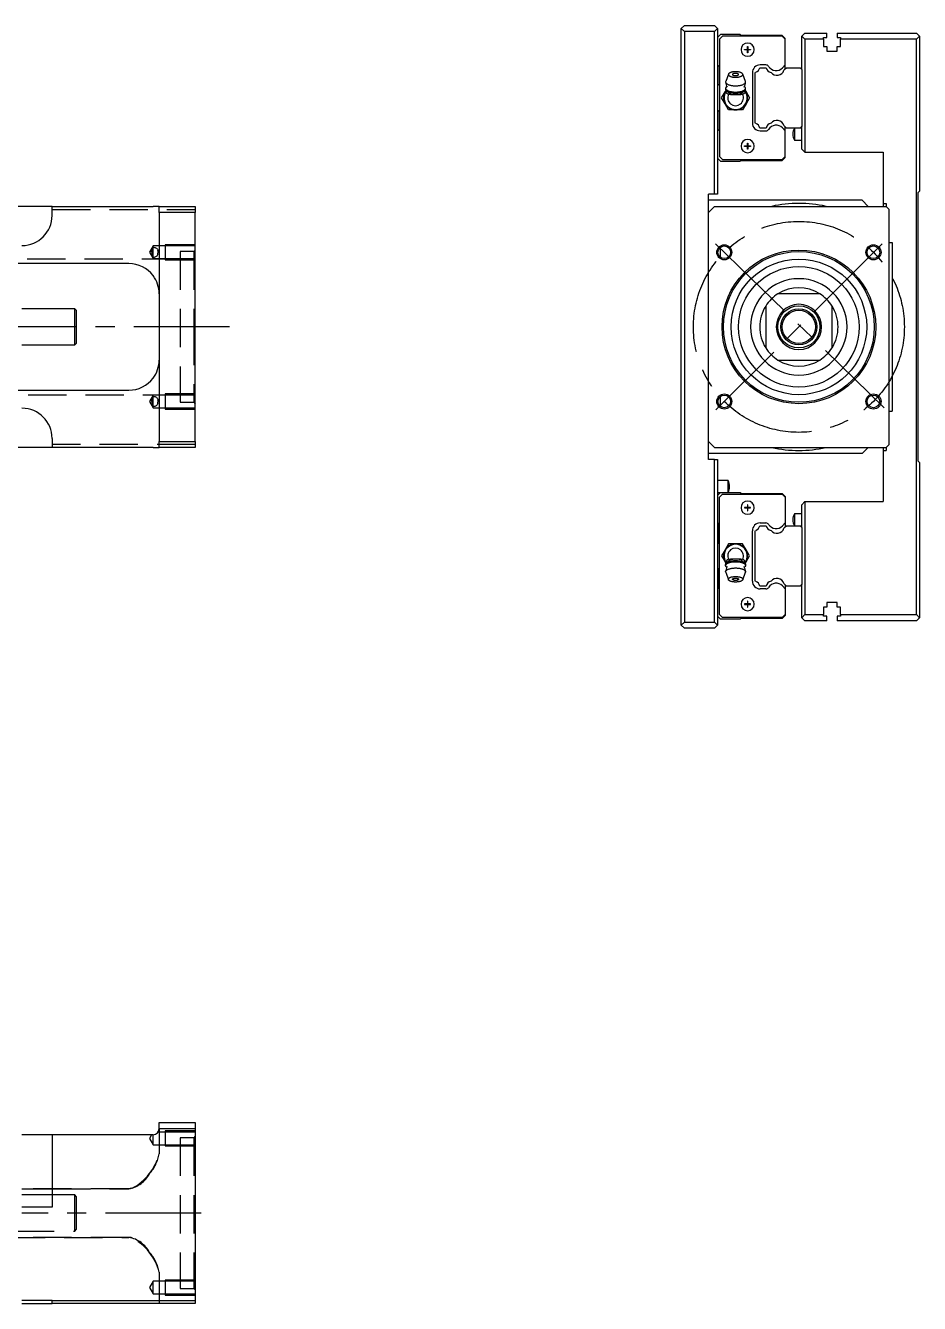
# Model space of a CAD drawing. Extents: x -8 to 878, y -369 to 120.
# Drawn here: x 581.2 to 877.8, y -324.1 to 100 of the extents above; entities that cross this region are included whole.
import ezdxf

# ---------------------------------------------------------------- set-up
doc = ezdxf.new("R2010")
doc.units = 0
doc.linetypes.add('CENTER', pattern=[50.8, 31.75, -6.35, 6.35, -6.35])
doc.linetypes.add('DASHED', pattern=[19.05, 12.7, -6.35])
doc.layers.get('0').update_dxf_attribs({"linetype": 'CONTINUOUS'})
doc.layers.add('CENTER', color=1, linetype='CENTER')

msp = doc.modelspace()

# ---------------------------------------------------------------- linework, layer by layer
at = {"color": 7, "linetype": 'CONTINUOUS'}
for p, q in [((799.76, 100), (798.76, 99)), ((798.76, 99), (799.76, 98)), ((798.76, -99), (798.76, 99)), ((799.76, 100), (809.76, 100)), ((809.76, 98), (799.76, 98)), ((799.76, 98), (799.76, -98)), ((810.76, 99), (809.76, 100)), ((809.76, 98), (810.76, 99)), ((809.76, 44), (809.76, 98)), ((810.76, 99), (810.76, 44)), ((811.76, 97), (810.76, 96)), ((812.46, 96.45), (811.46, 95.45)), ((811.46, 95.45), (811.46, 56.55)), ((818.26, 97), (811.76, 97)), ((832.26, 96.45), (812.46, 96.45)), ((818.51, 96.75), (818.26, 97)), ((832.26, 96.75), (818.51, 96.75)), ((833.26, 95.75), (832.26, 96.75)), ((833.26, 95.45), (832.26, 96.45)), ((833.26, 95.45), (833.26, 95.75)), ((833.26, 86.92), (833.26, 95.45)), ((838.76, 96.5), (839.76, 97.5)), ((838.76, 85.4), (838.76, 96.5)), ((839.76, 95.5), (838.76, 96.5)), ((839.76, 97.5), (847.06, 97.5)), ((845.91, 95.5), (839.76, 95.5)), ((839.76, 95.5), (839.76, 58)), ((845.91, 96), (847.06, 96)), ((845.91, 95.5), (845.91, 96)), ((845.91, 95.5), (845.91, 93)), ((847.06, 96), (847.06, 97.5)), ((850.46, 97.5), (876.76, 97.5)), ((850.46, 97.5), (850.46, 96)), ((850.46, 96), (851.61, 96)), ((851.61, 96), (851.61, 95.5)), ((851.61, 93), (851.61, 95.5)), ((876.76, 95.5), (851.61, 95.5)), ((876.76, 97.5), (877.76, 96.5)), ((877.76, 96.5), (876.76, 95.5)), ((876.76, -95.5), (876.76, 95.5)), ((877.76, 96.5), (877.76, 45)), ((819.76, 92.1), (820.66, 92.1)), ((819.76, 91.9), (819.76, 92.1)), ((820.66, 91.9), (819.76, 91.9)), ((820.66, 92.1), (820.66, 93)), ((820.66, 93), (820.86, 93)), ((820.66, 92.1), (820.76, 92)), ((820.66, 91.9), (820.76, 92)), ((820.66, 91), (820.66, 91.9)), ((820.86, 91), (820.66, 91)), ((820.86, 92.1), (820.76, 92)), ((820.86, 91.9), (820.76, 92)), ((820.86, 93), (820.86, 92.1)), ((820.86, 92.1), (821.76, 92.1)), ((820.86, 91.9), (820.86, 91)), ((821.76, 91.9), (820.86, 91.9)), ((821.76, 92.1), (821.76, 91.9)), ((845.91, 93), (847.06, 93)), ((847.06, 93), (847.06, 91.5)), ((847.06, 91.5), (850.46, 91.5)), ((850.46, 93), (851.61, 93)), ((850.46, 91.5), (850.46, 93)), ((810.76, 87), (811.26, 86.5)), ((811.26, 86.5), (811.26, 80.5)), ((824.82, 86), (826.9, 86)), ((826.84, 86.93), (824.93, 86.93)), ((833.26, 86.92), (832.3, 85.95)), ((832.81, 85.15), (833.26, 85.6)), ((833.26, 85.6), (833.26, 86.92)), ((833.26, 85.6), (833.66, 86)), ((833.66, 86), (838.16, 86)), ((838.16, 86), (838.76, 85.4)), ((838.76, 85.4), (838.76, 66.6)), ((813.49, 81.44), (813.46, 81.27)), ((813.46, 81.27), (813.47, 81.17)), ((813.47, 81.17), (813.5, 81.07)), ((814.38, 83.89), (813.49, 81.44)), ((813.5, 81.07), (813.55, 80.97)), ((813.55, 80.97), (813.62, 80.88)), ((813.62, 80.88), (813.71, 80.78)), ((813.71, 80.78), (813.82, 80.69)), ((813.82, 80.69), (813.95, 80.61)), ((813.95, 80.61), (814.09, 80.52)), ((814.38, 83.89), (814.36, 83.81)), ((814.36, 83.81), (814.36, 83.73)), ((814.36, 83.73), (814.38, 83.65)), ((814.41, 83.95), (814.38, 83.89)), ((814.38, 83.65), (814.41, 83.58)), ((814.45, 84.02), (814.41, 83.95)), ((814.41, 83.58), (814.46, 83.5)), ((814.51, 84.08), (814.45, 84.02)), ((814.46, 83.5), (814.53, 83.42)), ((814.57, 84.14), (814.51, 84.08)), ((814.53, 83.42), (814.61, 83.35)), ((814.65, 84.2), (814.57, 84.14)), ((814.61, 83.35), (814.71, 83.28)), ((814.74, 84.25), (814.65, 84.2)), ((814.71, 83.28), (814.82, 83.22)), ((814.83, 84.31), (814.74, 84.25)), ((814.82, 83.22), (814.95, 83.16)), ((814.94, 84.36), (814.83, 84.31)), ((815.06, 84.41), (814.94, 84.36)), ((814.95, 83.16), (815.09, 83.1)), ((815.18, 84.45), (815.06, 84.41)), ((815.09, 83.1), (815.24, 83.05)), ((815.32, 84.49), (815.18, 84.45)), ((815.24, 83.05), (815.41, 83)), ((815.46, 84.53), (815.32, 84.49)), ((815.41, 83), (815.58, 82.96)), ((815.61, 84.57), (815.46, 84.53)), ((815.58, 82.96), (815.77, 82.92)), ((815.76, 84.6), (815.61, 84.57)), ((815.92, 84.62), (815.76, 84.6)), ((815.78, 83.83), (815.76, 83.79)), ((815.76, 83.79), (815.76, 83.76)), ((815.76, 83.76), (815.76, 83.73)), ((815.76, 83.73), (815.78, 83.69)), ((815.77, 82.92), (815.96, 82.9)), ((815.79, 83.86), (815.78, 83.83)), ((815.78, 83.69), (815.79, 83.66)), ((815.82, 83.89), (815.79, 83.86)), ((815.79, 83.66), (815.82, 83.63)), ((815.85, 83.92), (815.82, 83.89)), ((815.82, 83.63), (815.85, 83.6)), ((815.89, 83.95), (815.85, 83.92)), ((815.85, 83.6), (815.89, 83.57)), ((815.94, 83.98), (815.89, 83.95)), ((815.89, 83.57), (815.94, 83.54)), ((816.08, 84.64), (815.92, 84.62)), ((815.99, 84.01), (815.94, 83.98)), ((815.94, 83.54), (815.99, 83.51)), ((815.96, 82.9), (816.15, 82.87)), ((816.05, 84.03), (815.99, 84.01)), ((815.99, 83.51), (816.05, 83.49)), ((816.12, 84.05), (816.05, 84.03)), ((816.05, 83.49), (816.12, 83.47)), ((816.25, 84.66), (816.08, 84.64)), ((816.19, 84.07), (816.12, 84.05)), ((816.12, 83.47), (816.19, 83.45)), ((816.15, 82.87), (816.35, 82.86)), ((816.26, 84.09), (816.19, 84.07)), ((816.19, 83.45), (816.26, 83.43)), ((816.42, 84.67), (816.25, 84.66)), ((816.34, 84.11), (816.26, 84.09)), ((816.26, 83.43), (816.34, 83.41)), ((816.42, 84.12), (816.34, 84.11)), ((816.34, 83.41), (816.42, 83.4)), ((816.35, 82.86), (816.56, 82.85)), ((816.59, 84.68), (816.42, 84.67)), ((816.5, 84.13), (816.42, 84.12)), ((816.42, 83.4), (816.5, 83.39)), ((816.59, 84.14), (816.5, 84.13)), ((816.5, 83.39), (816.59, 83.38)), ((816.56, 82.85), (816.76, 82.84)), ((816.76, 84.68), (816.59, 84.68)), ((816.67, 84.14), (816.59, 84.14)), ((816.59, 83.38), (816.67, 83.38)), ((816.76, 84.14), (816.67, 84.14)), ((816.67, 83.38), (816.76, 83.38)), ((816.93, 84.68), (816.76, 84.68)), ((816.85, 84.14), (816.76, 84.14)), ((816.76, 83.38), (816.85, 83.38)), ((816.76, 82.84), (816.96, 82.85)), ((816.93, 84.14), (816.85, 84.14)), ((816.85, 83.38), (816.93, 83.38)), ((817.1, 84.67), (816.93, 84.68)), ((817.02, 84.13), (816.93, 84.14)), ((816.93, 83.38), (817.02, 83.39)), ((816.96, 82.85), (817.17, 82.86)), ((817.1, 84.12), (817.02, 84.13)), ((817.02, 83.39), (817.1, 83.4)), ((817.27, 84.66), (817.1, 84.67)), ((817.18, 84.11), (817.1, 84.12)), ((817.1, 83.4), (817.18, 83.41)), ((817.17, 82.86), (817.37, 82.87)), ((817.26, 84.09), (817.18, 84.11)), ((817.18, 83.41), (817.26, 83.43)), ((817.33, 84.07), (817.26, 84.09)), ((817.26, 83.43), (817.33, 83.45)), ((817.44, 84.64), (817.27, 84.66)), ((817.4, 84.05), (817.33, 84.07)), ((817.33, 83.45), (817.4, 83.47)), ((817.37, 82.87), (817.56, 82.9)), ((817.47, 84.03), (817.4, 84.05)), ((817.4, 83.47), (817.47, 83.49)), ((817.6, 84.62), (817.44, 84.64)), ((817.53, 84.01), (817.47, 84.03)), ((817.47, 83.49), (817.53, 83.51)), ((817.58, 83.98), (817.53, 84.01)), ((817.53, 83.51), (817.58, 83.54)), ((817.56, 82.9), (817.75, 82.92)), ((817.63, 83.95), (817.58, 83.98)), ((817.58, 83.54), (817.63, 83.57)), ((817.76, 84.6), (817.6, 84.62)), ((817.67, 83.92), (817.63, 83.95)), ((817.63, 83.57), (817.67, 83.6)), ((817.7, 83.89), (817.67, 83.92)), ((817.67, 83.6), (817.7, 83.63)), ((817.73, 83.86), (817.7, 83.89)), ((817.7, 83.63), (817.73, 83.66)), ((817.74, 83.83), (817.73, 83.86)), ((817.73, 83.66), (817.74, 83.69)), ((817.76, 83.79), (817.74, 83.83)), ((817.74, 83.69), (817.76, 83.73)), ((817.75, 82.92), (817.94, 82.96)), ((817.91, 84.57), (817.76, 84.6)), ((817.76, 83.76), (817.76, 83.79)), ((817.76, 83.73), (817.76, 83.76)), ((818.06, 84.53), (817.91, 84.57)), ((817.94, 82.96), (818.11, 83)), ((818.2, 84.49), (818.06, 84.53)), ((818.11, 83), (818.28, 83.05)), ((818.34, 84.45), (818.2, 84.49)), ((818.28, 83.05), (818.43, 83.1)), ((818.46, 84.41), (818.34, 84.45)), ((818.43, 83.1), (818.57, 83.16)), ((818.58, 84.36), (818.46, 84.41)), ((818.57, 83.16), (818.7, 83.22)), ((818.69, 84.31), (818.58, 84.36)), ((818.78, 84.25), (818.69, 84.31)), ((818.7, 83.22), (818.81, 83.28)), ((818.87, 84.2), (818.78, 84.25)), ((818.81, 83.28), (818.91, 83.35)), ((818.95, 84.14), (818.87, 84.2)), ((818.91, 83.35), (818.99, 83.42)), ((819.01, 84.08), (818.95, 84.14)), ((818.99, 83.42), (819.06, 83.5)), ((819.07, 84.02), (819.01, 84.08)), ((819.06, 83.5), (819.11, 83.58)), ((819.11, 83.95), (819.07, 84.02)), ((819.14, 83.89), (819.11, 83.95)), ((819.11, 83.58), (819.14, 83.65)), ((819.16, 83.81), (819.14, 83.89)), ((820.03, 81.44), (819.14, 83.89)), ((819.14, 83.65), (819.16, 83.73)), ((819.16, 83.73), (819.16, 83.81)), ((819.43, 80.52), (819.57, 80.61)), ((819.57, 80.61), (819.7, 80.69)), ((819.7, 80.69), (819.81, 80.78)), ((819.81, 80.78), (819.9, 80.88)), ((819.9, 80.88), (819.97, 80.97)), ((819.97, 80.97), (820.02, 81.07)), ((820.02, 81.07), (820.05, 81.17)), ((820.06, 81.27), (820.03, 81.44)), ((820.05, 81.17), (820.06, 81.27)), ((822.33, 84.33), (822.33, 67.67)), ((823.26, 84.2), (823.42, 84.48)), ((823.26, 67.8), (823.26, 84.2)), ((811.26, 80.5), (810.76, 80)), ((812.14, 76), (813.3, 78)), ((813.3, 78), (813.58, 78.49)), ((813.48, 79.33), (813.46, 79.26)), ((813.46, 79.26), (813.46, 79.19)), ((813.46, 79.19), (813.47, 79.09)), ((813.46, 79.19), (813.46, 78.82)), ((813.46, 78.82), (813.46, 78.75)), ((813.46, 78.75), (813.48, 78.69)), ((813.47, 79.09), (813.5, 78.99)), ((813.5, 79.39), (813.48, 79.33)), ((813.48, 78.69), (813.5, 78.62)), ((813.53, 79.46), (813.5, 79.39)), ((813.5, 78.99), (813.55, 78.9)), ((813.5, 78.62), (813.53, 78.55)), ((813.58, 79.52), (813.53, 79.46)), ((813.53, 78.55), (813.58, 78.49)), ((813.55, 78.9), (813.62, 78.8)), ((813.63, 79.59), (813.58, 79.52)), ((813.58, 78.49), (813.63, 78.42)), ((813.62, 78.8), (813.71, 78.71)), ((813.69, 79.65), (813.63, 79.59)), ((813.63, 78.42), (813.69, 78.36)), ((813.67, 77.98), (813.68, 78.05)), ((813.67, 77.91), (813.67, 77.98)), ((813.68, 77.84), (813.67, 77.91)), ((813.68, 78.05), (813.7, 78.12)), ((813.69, 77.78), (813.68, 77.84)), ((813.76, 79.71), (813.69, 79.65)), ((813.69, 78.36), (813.76, 78.3)), ((813.7, 77.72), (813.69, 77.78)), ((813.7, 78.12), (813.72, 78.2)), ((813.73, 77.66), (813.7, 77.72)), ((813.71, 78.71), (813.82, 78.62)), ((813.72, 78.2), (813.75, 78.27)), ((813.76, 77.61), (813.73, 77.66)), ((813.75, 78.27), (813.76, 78.29)), ((813.82, 79.77), (813.76, 79.71)), ((813.76, 78.3), (813.88, 78.21)), ((813.76, 78.3), (814.75, 77.46)), ((813.79, 77.55), (813.76, 77.61)), ((813.84, 77.5), (813.79, 77.55)), ((813.82, 78.62), (813.95, 78.53)), ((813.88, 77.46), (813.84, 77.5)), ((813.88, 78.21), (814.02, 78.12)), ((813.94, 77.41), (813.88, 77.46)), ((814, 77.36), (813.94, 77.41)), ((813.95, 78.53), (814.09, 78.45)), ((814.08, 77.32), (814, 77.36)), ((814.02, 78.12), (814.18, 78.03)), ((814.16, 77.28), (814.08, 77.32)), ((814.09, 80.52), (814.25, 80.45)), ((814.09, 78.45), (814.25, 78.37)), ((814.25, 77.24), (814.16, 77.28)), ((814.18, 78.03), (814.35, 77.96)), ((814.25, 80.45), (814.43, 80.37)), ((814.25, 78.37), (814.43, 78.3)), ((814.35, 77.21), (814.25, 77.24)), ((814.35, 77.96), (814.55, 77.88)), ((814.44, 77.18), (814.35, 77.21)), ((814.43, 80.37), (814.62, 80.31)), ((814.43, 78.3), (814.62, 78.23)), ((814.55, 77.88), (814.75, 77.82)), ((814.62, 80.31), (814.82, 80.24)), ((814.62, 78.23), (814.82, 78.17)), ((814.75, 77.82), (814.97, 77.76)), ((814.92, 77.35), (814.75, 77.46)), ((814.82, 80.24), (815.04, 80.19)), ((814.82, 78.17), (815.04, 78.11)), ((815.12, 77.27), (814.92, 77.35)), ((814.97, 77.76), (815.21, 77.71)), ((815.04, 80.19), (815.26, 80.14)), ((815.04, 78.11), (815.26, 78.07)), ((815.21, 77.71), (815.45, 77.66)), ((815.26, 80.14), (815.5, 80.1)), ((815.26, 78.07), (815.5, 78.02)), ((815.45, 77.66), (815.7, 77.63)), ((815.5, 80.1), (815.74, 80.07)), ((815.5, 78.02), (815.74, 77.99)), ((815.7, 77.63), (815.96, 77.6)), ((815.74, 80.07), (815.99, 80.04)), ((815.74, 77.99), (815.99, 77.96)), ((815.96, 77.6), (816.22, 77.58)), ((815.99, 80.04), (816.24, 80.02)), ((815.99, 77.96), (816.24, 77.94)), ((816.22, 77.58), (816.49, 77.56)), ((816.24, 80.02), (816.5, 80.01)), ((816.24, 77.94), (816.5, 77.93)), ((816.49, 77.56), (816.76, 77.56)), ((816.5, 80.01), (816.76, 80)), ((816.5, 77.93), (816.76, 77.93)), ((816.76, 80), (817.02, 80.01)), ((816.76, 77.93), (817.02, 77.93)), ((816.76, 77.56), (817.03, 77.56)), ((817.02, 80.01), (817.28, 80.02)), ((817.02, 77.93), (817.28, 77.94)), ((817.03, 77.56), (817.3, 77.58)), ((817.28, 80.02), (817.53, 80.04)), ((817.28, 77.94), (817.53, 77.96)), ((817.3, 77.58), (817.56, 77.6)), ((817.53, 80.04), (817.78, 80.07)), ((817.53, 77.96), (817.78, 77.99)), ((817.56, 77.6), (817.82, 77.63)), ((817.78, 80.07), (818.02, 80.1)), ((817.78, 77.99), (818.02, 78.02)), ((817.82, 77.63), (818.07, 77.66)), ((818.02, 80.1), (818.26, 80.14)), ((818.02, 78.02), (818.26, 78.07)), ((818.07, 77.66), (818.31, 77.71)), ((818.26, 80.14), (818.48, 80.19)), ((818.26, 78.07), (818.48, 78.11)), ((818.31, 77.71), (818.55, 77.76)), ((818.54, 77.32), (818.33, 77.25)), ((818.48, 80.19), (818.7, 80.24)), ((818.48, 78.11), (818.7, 78.17)), ((818.77, 77.46), (818.54, 77.32)), ((818.55, 77.76), (818.77, 77.82)), ((818.7, 80.24), (818.9, 80.31)), ((818.7, 78.17), (818.9, 78.23)), ((818.77, 77.46), (819.76, 78.3)), ((818.77, 77.82), (818.97, 77.88)), ((818.9, 80.31), (819.09, 80.37)), ((818.9, 78.23), (819.09, 78.3)), ((818.97, 77.88), (819.17, 77.96)), ((819.17, 77.21), (819.08, 77.18)), ((819.09, 80.37), (819.27, 80.45)), ((819.09, 78.3), (819.27, 78.37)), ((819.17, 77.96), (819.34, 78.03)), ((819.27, 77.24), (819.17, 77.21)), ((819.27, 80.45), (819.43, 80.52)), ((819.27, 78.37), (819.43, 78.45)), ((819.36, 77.28), (819.27, 77.24)), ((819.34, 78.03), (819.5, 78.12)), ((819.44, 77.32), (819.36, 77.28)), ((819.43, 78.45), (819.57, 78.53)), ((819.51, 77.36), (819.44, 77.32)), ((819.5, 78.12), (819.64, 78.21)), ((819.58, 77.41), (819.51, 77.36)), ((819.57, 78.53), (819.7, 78.62)), ((819.64, 77.46), (819.58, 77.41)), ((819.64, 78.21), (819.76, 78.3)), ((819.68, 77.5), (819.64, 77.46)), ((819.73, 77.55), (819.68, 77.5)), ((819.76, 79.71), (819.7, 79.77)), ((819.7, 78.62), (819.81, 78.71)), ((819.76, 77.61), (819.73, 77.55)), ((819.83, 79.65), (819.76, 79.71)), ((819.76, 78.3), (819.83, 78.36)), ((819.76, 78.29), (819.77, 78.27)), ((819.79, 77.66), (819.76, 77.61)), ((819.77, 78.27), (819.8, 78.2)), ((819.82, 77.72), (819.79, 77.66)), ((819.8, 78.2), (819.82, 78.12)), ((819.81, 78.71), (819.9, 78.8)), ((819.82, 78.12), (819.84, 78.05)), ((819.83, 77.78), (819.82, 77.72)), ((819.89, 79.59), (819.83, 79.65)), ((819.83, 78.36), (819.89, 78.42)), ((819.84, 77.84), (819.83, 77.78)), ((819.84, 78.05), (819.85, 77.98)), ((819.85, 77.91), (819.84, 77.84)), ((819.85, 77.98), (819.85, 77.91)), ((819.94, 79.52), (819.89, 79.59)), ((819.89, 78.42), (819.94, 78.49)), ((819.9, 78.8), (819.97, 78.9)), ((819.99, 79.46), (819.94, 79.52)), ((819.94, 78.49), (819.99, 78.55)), ((819.94, 78.49), (820.22, 78)), ((819.97, 78.9), (820.02, 78.99)), ((820.02, 79.39), (819.99, 79.46)), ((819.99, 78.55), (820.02, 78.62)), ((820.04, 79.33), (820.02, 79.39)), ((820.02, 78.99), (820.05, 79.09)), ((820.02, 78.62), (820.04, 78.69)), ((820.06, 79.26), (820.04, 79.33)), ((820.04, 78.69), (820.06, 78.75)), ((820.05, 79.09), (820.06, 79.19)), ((820.06, 79.19), (820.06, 79.26)), ((820.06, 78.82), (820.06, 79.19)), ((820.06, 78.75), (820.06, 78.82)), ((820.22, 78), (821.38, 76)), ((813.3, 74), (812.14, 76)), ((814.45, 72), (813.3, 74)), ((820.22, 74), (819.07, 72)), ((821.38, 76), (820.22, 74)), ((810.76, 72), (811.26, 71.5)), ((811.26, 71.5), (811.26, 65.5)), ((816.76, 72), (814.45, 72)), ((819.07, 72), (816.76, 72)), ((811.26, 65.5), (810.76, 65)), ((823.42, 67.52), (823.26, 67.8)), ((826.9, 66), (824.82, 66)), ((824.93, 65.07), (826.84, 65.07)), ((832.3, 66.05), (833.26, 65.08)), ((833.66, 66), (832.81, 66.85)), ((833.26, 65.08), (833.26, 66.4)), ((833.26, 56.55), (833.26, 65.08)), ((838.16, 66), (833.66, 66)), ((835.76, 64.06), (835.76, 63.94)), ((836.26, 66), (836.26, 62)), ((838.76, 66.6), (838.16, 66)), ((838.76, 66), (838.16, 66)), ((838.76, 59), (838.76, 66.6)), ((819.76, 60.1), (820.66, 60.1)), ((819.76, 59.9), (819.76, 60.1)), ((820.66, 59.9), (819.76, 59.9)), ((820.66, 60.1), (820.66, 61)), ((820.66, 61), (820.86, 61)), ((820.66, 60.1), (820.76, 60)), ((820.66, 59.9), (820.76, 60)), ((820.66, 59), (820.66, 59.9)), ((820.86, 60.1), (820.76, 60)), ((820.86, 59.9), (820.76, 60)), ((820.86, 61), (820.86, 60.1)), ((820.86, 60.1), (821.76, 60.1)), ((820.86, 59.9), (820.86, 59)), ((821.76, 59.9), (820.86, 59.9)), ((821.76, 60.1), (821.76, 59.9)), ((836.26, 62), (838.76, 62)), ((810.76, 56), (811.76, 55)), ((811.46, 56.55), (812.46, 55.55)), ((812.46, 55.55), (832.26, 55.55)), ((818.26, 55), (818.51, 55.25)), ((818.51, 55.25), (832.26, 55.25)), ((820.86, 59), (820.66, 59)), ((832.26, 55.55), (833.26, 56.55)), ((832.26, 55.25), (833.26, 56.25)), ((833.26, 56.25), (833.26, 56.55)), ((838.76, 59), (839.76, 58)), ((839.76, 58), (865.76, 58)), ((865.76, 58), (865.76, 41)), ((811.76, 55), (818.26, 55)), ((809.76, 44), (807.76, 44)), ((807.76, 38), (807.76, 44)), ((810.76, 44), (809.76, 44)), ((877.26, 44.5), (877.76, 45)), ((877.26, 44.5), (877.26, -44.5)), ((590, 40), (546, 40)), ((590, 40), (623.5, 40)), ((590, 37), (590, 40)), ((625.5, 40), (623.5, 40)), ((625.5, 38), (625.5, 40)), ((625.5, 40), (637.5, 40)), ((637.5, 40), (637.5, 38)), ((858.76, 42), (807.76, 42)), ((809.76, 40), (807.76, 38)), ((809.76, 40), (866.76, 40)), ((860.76, 40), (858.76, 42)), ((865.76, 41), (865.76, 40)), ((865.76, 41), (866.76, 41)), ((866.76, 41), (866.76, 40)), ((867.76, 39), (866.76, 40)), ((867.76, -39), (867.76, 39)), ((625.5, 38), (625.5, -38)), ((637.5, 38), (625.5, 38)), ((637.5, -38), (637.5, 38)), ((807.76, -38), (807.76, 38)), ((623.06, 25.23), (623.16, 25.61)), ((623.16, 25.61), (623.3, 25.99)), ((623.3, 25.99), (623.5, 26.44)), ((623.5, 26.44), (623.72, 26.43)), ((623.5, 23.06), (623.5, 26.44)), ((623.72, 26.43), (623.94, 26.4)), ((623.94, 26.4), (624.15, 26.35)), ((624.15, 26.35), (624.35, 26.28)), ((624.35, 26.28), (624.58, 26.14)), ((624.58, 26.14), (624.77, 25.97)), ((624.77, 25.97), (624.91, 25.77)), ((624.91, 25.77), (625.02, 25.53)), ((625.02, 25.53), (625.08, 25.3)), ((811.76, 23.06), (811.76, 26.44)), ((867.76, 28), (868.76, 28)), ((868.76, 28), (868.76, -28)), ((623.02, 24.91), (623.06, 25.23)), ((623.58, 23.06), (623.5, 23.06)), ((623.82, 23.08), (623.58, 23.06)), ((624.04, 23.12), (623.82, 23.08)), ((624.29, 23.2), (624.04, 23.12)), ((624.52, 23.31), (624.29, 23.2)), ((624.72, 23.48), (624.52, 23.31)), ((624.88, 23.67), (624.72, 23.48)), ((624.99, 23.9), (624.88, 23.67)), ((625.06, 24.11), (624.99, 23.9)), ((615.5, 21), (575, 21)), ((844.69, 11), (830.83, 11)), ((597.5, 6), (580, 6)), ((598, 5.5), (597.5, 6)), ((597.5, -6), (597.5, 6)), ((598, 5.5), (598, -5.5)), ((826.76, 6.93), (826.76, -6.93)), ((848.76, -6.93), (848.76, 6.93)), ((580, -6), (597.5, -6)), ((597.5, -6), (598, -5.5)), ((830.83, -11), (844.69, -11)), ((575, -21), (615.5, -21)), ((623.02, -24.59), (623.06, -24.27)), ((623.06, -24.27), (623.16, -23.89)), ((623.16, -23.89), (623.3, -23.51)), ((623.3, -23.51), (623.5, -23.06)), ((623.5, -23.06), (623.72, -23.07)), ((623.5, -26.44), (623.5, -23.06)), ((623.72, -23.07), (623.94, -23.1)), ((623.94, -23.1), (624.15, -23.15)), ((624.15, -23.15), (624.35, -23.22)), ((624.35, -23.22), (624.58, -23.35)), ((624.58, -23.35), (624.77, -23.53)), ((624.77, -23.53), (624.91, -23.73)), ((624.91, -23.73), (625.02, -23.96)), ((625.06, -25.39), (624.99, -25.6)), ((625.02, -23.96), (625.08, -24.2)), ((811.76, -26.44), (811.76, -23.06)), ((623.58, -26.43), (623.5, -26.44)), ((623.82, -26.42), (623.58, -26.43)), ((624.04, -26.38), (623.82, -26.42)), ((624.29, -26.3), (624.04, -26.38)), ((624.52, -26.18), (624.29, -26.3)), ((624.72, -26.02), (624.52, -26.18)), ((624.88, -25.83), (624.72, -26.02)), ((624.99, -25.6), (624.88, -25.83)), ((867.76, -28), (868.76, -28)), ((590, -37), (590, -40)), ((625.5, -40), (625.5, -38)), ((625.5, -38), (637.5, -38)), ((637.5, -38), (637.5, -40)), ((807.76, -38), (809.76, -40)), ((807.76, -44), (807.76, -38)), ((590, -40), (546, -40)), ((623.5, -40), (590, -40)), ((623.5, -40), (625.5, -40)), ((637.5, -40), (625.5, -40)), ((858.76, -42), (807.76, -42)), ((809.76, -40), (866.76, -40)), ((858.76, -42), (860.76, -40)), ((865.76, -40), (865.76, -41)), ((865.76, -41), (866.76, -41)), ((865.76, -41), (865.76, -58)), ((866.76, -40), (867.76, -39)), ((866.76, -40), (866.76, -41)), ((809.76, -44), (807.76, -44)), ((809.76, -44), (810.76, -44)), ((809.76, -98), (809.76, -44)), ((810.76, -44), (810.76, -99)), ((877.76, -45), (877.26, -44.5)), ((877.76, -45), (877.76, -96.5)), ((814.26, -51), (810.76, -51)), ((810.76, -55), (811.76, -55)), ((810.76, -56), (811.76, -55)), ((811.76, -55), (818.26, -55)), ((814.26, -53), (814.26, -51)), ((814.26, -55), (814.26, -53)), ((814.76, -53.06), (814.76, -52.94)), ((818.26, -55), (818.51, -55.25)), ((811.46, -56.55), (812.46, -55.55)), ((811.46, -95.45), (811.46, -56.55)), ((812.46, -55.55), (832.26, -55.55)), ((818.51, -55.25), (832.26, -55.25)), ((820.66, -59), (820.66, -59.9)), ((820.86, -59), (820.66, -59)), ((820.86, -59.9), (820.86, -59)), ((832.26, -55.25), (833.26, -56.25)), ((832.26, -55.55), (833.26, -56.55)), ((833.26, -56.25), (833.26, -56.55)), ((833.26, -56.55), (833.26, -65.08)), ((839.76, -58), (838.76, -59)), ((838.76, -66.6), (838.76, -59)), ((839.76, -58), (865.76, -58)), ((839.76, -58), (839.76, -95.5)), ((820.66, -59.9), (819.76, -59.9)), ((819.76, -59.9), (819.76, -60.1)), ((819.76, -60.1), (820.66, -60.1)), ((820.66, -59.9), (820.76, -60)), ((820.66, -60.1), (820.76, -60)), ((820.66, -60.1), (820.66, -61)), ((820.66, -61), (820.86, -61)), ((820.86, -59.9), (820.76, -60)), ((820.86, -60.1), (820.76, -60)), ((821.76, -59.9), (820.86, -59.9)), ((820.86, -61), (820.86, -60.1)), ((820.86, -60.1), (821.76, -60.1)), ((821.76, -60.1), (821.76, -59.9)), ((838.76, -62), (836.26, -62)), ((836.26, -62), (836.26, -66)), ((811.26, -65.5), (810.76, -65)), ((811.26, -71.5), (811.26, -65.5)), ((822.33, -84.33), (822.33, -67.67)), ((823.26, -67.8), (823.42, -67.52)), ((823.26, -84.2), (823.26, -67.8)), ((824.82, -66), (826.9, -66)), ((824.93, -65.07), (826.84, -65.07)), ((832.3, -66.05), (833.26, -65.08)), ((832.81, -66.85), (833.26, -66.4)), ((833.26, -65.08), (833.26, -66.4)), ((833.26, -66.4), (833.66, -66)), ((833.66, -66), (838.16, -66)), ((835.76, -63.94), (835.76, -64.06)), ((838.16, -66), (838.76, -66)), ((838.16, -66), (838.76, -66.6)), ((838.76, -66.6), (838.76, -85.4)), ((810.76, -72), (811.26, -71.5)), ((814.45, -72), (813.3, -74)), ((816.76, -72), (814.45, -72)), ((819.07, -72), (816.76, -72)), ((820.22, -74), (819.07, -72)), ((813.3, -74), (812.14, -76)), ((812.14, -76), (813.3, -78)), ((821.38, -76), (820.22, -74)), ((820.22, -78), (821.38, -76)), ((811.26, -80.5), (810.76, -80)), ((811.26, -86.5), (811.26, -80.5)), ((813.3, -78), (813.58, -78.49)), ((813.46, -78.75), (813.48, -78.69)), ((813.46, -78.82), (813.46, -78.75)), ((813.46, -78.82), (813.46, -79.19)), ((813.46, -79.19), (813.47, -79.09)), ((813.46, -79.26), (813.46, -79.19)), ((813.48, -79.33), (813.46, -79.26)), ((813.47, -79.09), (813.5, -78.99)), ((813.48, -78.69), (813.5, -78.62)), ((813.5, -79.39), (813.48, -79.33)), ((813.5, -78.62), (813.53, -78.55)), ((813.5, -78.99), (813.55, -78.9)), ((813.53, -79.46), (813.5, -79.39)), ((813.53, -78.55), (813.58, -78.49)), ((813.58, -79.52), (813.53, -79.46)), ((813.55, -78.9), (813.62, -78.8)), ((813.58, -78.49), (813.63, -78.42)), ((813.63, -79.59), (813.58, -79.52)), ((813.62, -78.8), (813.71, -78.71)), ((813.63, -78.42), (813.69, -78.36)), ((813.69, -79.65), (813.63, -79.59)), ((813.68, -77.85), (813.67, -77.91)), ((813.67, -77.91), (813.67, -77.98)), ((813.67, -77.98), (813.68, -78.05)), ((813.69, -77.78), (813.68, -77.85)), ((813.68, -78.05), (813.7, -78.12)), ((813.7, -77.72), (813.69, -77.78)), ((813.69, -78.36), (813.76, -78.3)), ((813.76, -79.71), (813.69, -79.65)), ((813.73, -77.66), (813.7, -77.72)), ((813.7, -78.12), (813.72, -78.2)), ((813.71, -78.71), (813.82, -78.62)), ((813.72, -78.2), (813.75, -78.27)), ((813.76, -77.61), (813.73, -77.66)), ((813.75, -78.27), (813.76, -78.29)), ((814.75, -77.46), (813.76, -78.3)), ((813.79, -77.55), (813.76, -77.61)), ((813.76, -78.3), (813.88, -78.21)), ((813.76, -79.71), (813.82, -79.77)), ((813.83, -77.5), (813.79, -77.55)), ((813.82, -78.62), (813.95, -78.53)), ((813.88, -77.46), (813.83, -77.5)), ((813.94, -77.41), (813.88, -77.46)), ((813.88, -78.21), (814.02, -78.12)), ((814, -77.36), (813.94, -77.41)), ((813.95, -78.53), (814.09, -78.45)), ((813.95, -80.61), (814.09, -80.52)), ((814.08, -77.32), (814, -77.36)), ((814.02, -78.12), (814.18, -78.03)), ((814.16, -77.28), (814.08, -77.32)), ((814.09, -78.45), (814.25, -78.37)), ((814.09, -80.52), (814.25, -80.45)), ((814.25, -77.24), (814.16, -77.28)), ((814.18, -78.03), (814.35, -77.96)), ((814.34, -77.21), (814.25, -77.24)), ((814.25, -78.37), (814.43, -78.3)), ((814.25, -80.45), (814.43, -80.37)), ((814.44, -77.18), (814.34, -77.21)), ((814.35, -77.96), (814.55, -77.88)), ((814.43, -78.3), (814.62, -78.23)), ((814.43, -80.37), (814.62, -80.31)), ((814.55, -77.88), (814.75, -77.82)), ((814.62, -78.23), (814.82, -78.17)), ((814.62, -80.31), (814.82, -80.24)), ((814.87, -77.38), (814.75, -77.46)), ((814.75, -77.82), (814.97, -77.76)), ((814.82, -78.17), (815.04, -78.11)), ((814.82, -80.24), (815.04, -80.19)), ((815.06, -77.29), (814.87, -77.38)), ((814.97, -77.76), (815.21, -77.71)), ((815.04, -78.11), (815.26, -78.07)), ((815.04, -80.19), (815.26, -80.14)), ((815.21, -77.71), (815.45, -77.66)), ((815.26, -78.07), (815.5, -78.02)), ((815.26, -80.14), (815.5, -80.1)), ((815.45, -77.66), (815.7, -77.63)), ((815.5, -78.02), (815.74, -77.99)), ((815.5, -80.1), (815.74, -80.07)), ((815.7, -77.63), (815.96, -77.6)), ((815.74, -77.99), (815.99, -77.96)), ((815.74, -80.07), (815.99, -80.04)), ((815.96, -77.6), (816.22, -77.58)), ((815.99, -77.96), (816.24, -77.94)), ((815.99, -80.04), (816.24, -80.02)), ((816.22, -77.58), (816.49, -77.56)), ((816.24, -77.94), (816.5, -77.93)), ((816.24, -80.02), (816.5, -80.01)), ((816.49, -77.56), (816.76, -77.56)), ((816.5, -77.93), (816.76, -77.93)), ((816.5, -80.01), (816.76, -80)), ((816.76, -77.56), (817.03, -77.56)), ((816.76, -77.93), (817.02, -77.93)), ((816.76, -80), (817.02, -80.01)), ((817.02, -77.93), (817.28, -77.94)), ((817.02, -80.01), (817.28, -80.02)), ((817.03, -77.56), (817.3, -77.58)), ((817.28, -77.94), (817.53, -77.96)), ((817.28, -80.02), (817.53, -80.04)), ((817.3, -77.58), (817.56, -77.6)), ((817.53, -77.96), (817.78, -77.99)), ((817.53, -80.04), (817.78, -80.07)), ((817.56, -77.6), (817.82, -77.63)), ((817.78, -77.99), (818.02, -78.02)), ((817.78, -80.07), (818.02, -80.1)), ((817.82, -77.63), (818.07, -77.66)), ((818.02, -78.02), (818.26, -78.07)), ((818.02, -80.1), (818.26, -80.14)), ((818.07, -77.66), (818.31, -77.71)), ((818.26, -78.07), (818.48, -78.11)), ((818.26, -80.14), (818.48, -80.19)), ((818.31, -77.71), (818.55, -77.76)), ((818.59, -77.34), (818.36, -77.26)), ((818.48, -78.11), (818.7, -78.17)), ((818.48, -80.19), (818.7, -80.24)), ((818.55, -77.76), (818.77, -77.82)), ((818.77, -77.46), (818.59, -77.34)), ((818.7, -78.17), (818.9, -78.23)), ((818.7, -80.24), (818.9, -80.31)), ((819.76, -78.3), (818.77, -77.46)), ((818.77, -77.82), (818.97, -77.88)), ((818.9, -78.23), (819.09, -78.3)), ((818.9, -80.31), (819.09, -80.37)), ((818.97, -77.88), (819.17, -77.96)), ((819.18, -77.21), (819.08, -77.18)), ((819.09, -78.3), (819.27, -78.37)), ((819.09, -80.37), (819.27, -80.45)), ((819.17, -77.96), (819.34, -78.03)), ((819.27, -77.24), (819.18, -77.21)), ((819.36, -77.28), (819.27, -77.24)), ((819.27, -78.37), (819.43, -78.45)), ((819.27, -80.45), (819.43, -80.52)), ((819.34, -78.03), (819.5, -78.12)), ((819.44, -77.32), (819.36, -77.28)), ((819.43, -78.45), (819.57, -78.53)), ((819.43, -80.52), (819.57, -80.61)), ((819.52, -77.36), (819.44, -77.32)), ((819.5, -78.12), (819.64, -78.21)), ((819.58, -77.41), (819.52, -77.36)), ((819.57, -78.53), (819.7, -78.62)), ((819.64, -77.46), (819.58, -77.41)), ((819.68, -77.5), (819.64, -77.46)), ((819.64, -78.21), (819.76, -78.3)), ((819.73, -77.55), (819.68, -77.5)), ((819.7, -78.62), (819.81, -78.71)), ((819.7, -79.77), (819.76, -79.71)), ((819.76, -77.61), (819.73, -77.55)), ((819.79, -77.66), (819.76, -77.61)), ((819.76, -78.29), (819.77, -78.27)), ((819.76, -78.3), (819.83, -78.36)), ((819.83, -79.65), (819.76, -79.71)), ((819.77, -78.27), (819.8, -78.2)), ((819.82, -77.72), (819.79, -77.66)), ((819.8, -78.2), (819.82, -78.12)), ((819.81, -78.71), (819.9, -78.8)), ((819.83, -77.78), (819.82, -77.72)), ((819.82, -78.12), (819.84, -78.05)), ((819.84, -77.84), (819.83, -77.78)), ((819.83, -78.36), (819.89, -78.42)), ((819.89, -79.59), (819.83, -79.65)), ((819.85, -77.91), (819.84, -77.84)), ((819.84, -78.05), (819.85, -77.98)), ((819.85, -77.98), (819.85, -77.91)), ((819.89, -78.42), (819.94, -78.49)), ((819.94, -79.52), (819.89, -79.59)), ((819.9, -78.8), (819.97, -78.9)), ((819.94, -78.49), (820.22, -78)), ((819.94, -78.49), (819.99, -78.55)), ((819.99, -79.46), (819.94, -79.52)), ((819.97, -78.9), (820.02, -78.99)), ((819.99, -78.55), (820.02, -78.62)), ((820.02, -79.39), (819.99, -79.46)), ((820.02, -78.62), (820.04, -78.69)), ((820.02, -78.99), (820.05, -79.09)), ((820.04, -79.33), (820.02, -79.39)), ((820.04, -78.69), (820.06, -78.75)), ((820.06, -79.26), (820.04, -79.33)), ((820.05, -79.09), (820.06, -79.19)), ((820.06, -78.75), (820.06, -78.82)), ((820.06, -79.19), (820.06, -78.82)), ((820.06, -79.19), (820.06, -79.26)), ((813.46, -81.27), (813.47, -81.17)), ((813.49, -81.44), (813.46, -81.27)), ((813.47, -81.17), (813.5, -81.07)), ((813.49, -81.44), (814.38, -83.89)), ((813.5, -81.07), (813.55, -80.97)), ((813.55, -80.97), (813.62, -80.88)), ((813.62, -80.88), (813.71, -80.78)), ((813.71, -80.78), (813.82, -80.69)), ((813.82, -80.69), (813.95, -80.61)), ((814.36, -83.73), (814.38, -83.65)), ((814.36, -83.81), (814.36, -83.73)), ((814.38, -83.89), (814.36, -83.81)), ((814.38, -83.65), (814.41, -83.58)), ((814.41, -83.95), (814.38, -83.89)), ((814.41, -83.58), (814.46, -83.5)), ((814.45, -84.02), (814.41, -83.95)), ((814.51, -84.08), (814.45, -84.02)), ((814.46, -83.5), (814.53, -83.42)), ((814.57, -84.14), (814.51, -84.08)), ((814.53, -83.42), (814.61, -83.35)), ((814.65, -84.2), (814.57, -84.14)), ((814.61, -83.35), (814.71, -83.28)), ((814.74, -84.25), (814.65, -84.2)), ((814.71, -83.28), (814.82, -83.22)), ((814.83, -84.31), (814.74, -84.25)), ((814.82, -83.22), (814.95, -83.16)), ((814.94, -84.36), (814.83, -84.31)), ((815.06, -84.41), (814.94, -84.36)), ((814.95, -83.16), (815.09, -83.1)), ((815.18, -84.45), (815.06, -84.41)), ((815.09, -83.1), (815.24, -83.05)), ((815.32, -84.49), (815.18, -84.45)), ((815.24, -83.05), (815.41, -83)), ((815.46, -84.53), (815.32, -84.49)), ((815.41, -83), (815.58, -82.96)), ((815.61, -84.57), (815.46, -84.53)), ((815.58, -82.96), (815.77, -82.92)), ((815.76, -84.6), (815.61, -84.57)), ((815.76, -83.73), (815.78, -83.69)), ((815.76, -83.76), (815.76, -83.73)), ((815.76, -83.79), (815.76, -83.76)), ((815.78, -83.83), (815.76, -83.79)), ((815.92, -84.62), (815.76, -84.6)), ((815.77, -82.92), (815.96, -82.9)), ((815.78, -83.69), (815.79, -83.66)), ((815.79, -83.86), (815.78, -83.83)), ((815.79, -83.66), (815.82, -83.63)), ((815.82, -83.89), (815.79, -83.86)), ((815.82, -83.63), (815.85, -83.6)), ((815.85, -83.92), (815.82, -83.89)), ((815.85, -83.6), (815.89, -83.57)), ((815.89, -83.95), (815.85, -83.92)), ((815.89, -83.57), (815.94, -83.54)), ((815.94, -83.98), (815.89, -83.95)), ((816.08, -84.64), (815.92, -84.62)), ((815.94, -83.54), (815.99, -83.51)), ((815.99, -84.01), (815.94, -83.98)), ((815.96, -82.9), (816.15, -82.87)), ((815.99, -83.51), (816.05, -83.49)), ((816.05, -84.03), (815.99, -84.01)), ((816.05, -83.49), (816.12, -83.47)), ((816.12, -84.05), (816.05, -84.03)), ((816.25, -84.66), (816.08, -84.64)), ((816.12, -83.47), (816.19, -83.45)), ((816.19, -84.07), (816.12, -84.05)), ((816.15, -82.87), (816.35, -82.86)), ((816.19, -83.45), (816.26, -83.43)), ((816.26, -84.09), (816.19, -84.07)), ((816.42, -84.67), (816.25, -84.66)), ((816.26, -83.43), (816.34, -83.41)), ((816.34, -84.11), (816.26, -84.09)), ((816.34, -83.41), (816.42, -83.4)), ((816.42, -84.12), (816.34, -84.11)), ((816.35, -82.86), (816.56, -82.85)), ((816.42, -83.4), (816.5, -83.39)), ((816.5, -84.13), (816.42, -84.12)), ((816.59, -84.68), (816.42, -84.67)), ((816.5, -83.39), (816.59, -83.38)), ((816.59, -84.14), (816.5, -84.13)), ((816.56, -82.85), (816.76, -82.84)), ((816.59, -83.38), (816.67, -83.38)), ((816.67, -84.14), (816.59, -84.14)), ((816.76, -84.68), (816.59, -84.68)), ((816.67, -83.38), (816.76, -83.38)), ((816.76, -84.14), (816.67, -84.14)), ((816.76, -82.84), (816.96, -82.85)), ((816.76, -83.38), (816.85, -83.38)), ((816.85, -84.14), (816.76, -84.14)), ((816.93, -84.68), (816.76, -84.68)), ((816.85, -83.38), (816.93, -83.38)), ((816.93, -84.14), (816.85, -84.14)), ((816.93, -83.38), (817.02, -83.39)), ((817.02, -84.13), (816.93, -84.14)), ((817.1, -84.67), (816.93, -84.68)), ((816.96, -82.85), (817.17, -82.86)), ((817.02, -83.39), (817.1, -83.4)), ((817.1, -84.12), (817.02, -84.13)), ((817.1, -83.4), (817.18, -83.41)), ((817.18, -84.11), (817.1, -84.12)), ((817.27, -84.66), (817.1, -84.67)), ((817.17, -82.86), (817.37, -82.87)), ((817.18, -83.41), (817.26, -83.43)), ((817.26, -84.09), (817.18, -84.11)), ((817.26, -83.43), (817.33, -83.45)), ((817.33, -84.07), (817.26, -84.09)), ((817.44, -84.64), (817.27, -84.66)), ((817.33, -83.45), (817.4, -83.47)), ((817.4, -84.05), (817.33, -84.07)), ((817.37, -82.87), (817.56, -82.9)), ((817.4, -83.47), (817.47, -83.49)), ((817.47, -84.03), (817.4, -84.05)), ((817.6, -84.62), (817.44, -84.64)), ((817.47, -83.49), (817.53, -83.51)), ((817.53, -84.01), (817.47, -84.03)), ((817.53, -83.51), (817.58, -83.54)), ((817.58, -83.98), (817.53, -84.01)), ((817.56, -82.9), (817.75, -82.92)), ((817.58, -83.54), (817.63, -83.57)), ((817.63, -83.95), (817.58, -83.98)), ((817.76, -84.6), (817.6, -84.62)), ((817.63, -83.57), (817.67, -83.6)), ((817.67, -83.92), (817.63, -83.95)), ((817.67, -83.6), (817.7, -83.63)), ((817.7, -83.89), (817.67, -83.92)), ((817.7, -83.63), (817.73, -83.66)), ((817.73, -83.86), (817.7, -83.89)), ((817.73, -83.66), (817.74, -83.69)), ((817.74, -83.83), (817.73, -83.86)), ((817.74, -83.69), (817.76, -83.73)), ((817.76, -83.79), (817.74, -83.83)), ((817.75, -82.92), (817.94, -82.96)), ((817.76, -83.73), (817.76, -83.76)), ((817.76, -83.76), (817.76, -83.79)), ((817.91, -84.57), (817.76, -84.6)), ((818.06, -84.53), (817.91, -84.57)), ((817.94, -82.96), (818.11, -83)), ((818.2, -84.49), (818.06, -84.53)), ((818.11, -83), (818.28, -83.05)), ((818.34, -84.45), (818.2, -84.49)), ((818.28, -83.05), (818.43, -83.1)), ((818.46, -84.41), (818.34, -84.45)), ((818.43, -83.1), (818.57, -83.16)), ((818.58, -84.36), (818.46, -84.41)), ((818.57, -83.16), (818.7, -83.22)), ((818.69, -84.31), (818.58, -84.36)), ((818.78, -84.25), (818.69, -84.31)), ((818.7, -83.22), (818.81, -83.28)), ((818.87, -84.2), (818.78, -84.25)), ((818.81, -83.28), (818.91, -83.35)), ((818.95, -84.14), (818.87, -84.2)), ((818.91, -83.35), (818.99, -83.42)), ((819.01, -84.08), (818.95, -84.14)), ((818.99, -83.42), (819.06, -83.5)), ((819.07, -84.02), (819.01, -84.08)), ((819.06, -83.5), (819.11, -83.58)), ((819.11, -83.95), (819.07, -84.02)), ((819.11, -83.58), (819.14, -83.65)), ((819.14, -83.89), (819.11, -83.95)), ((819.14, -83.89), (820.03, -81.44)), ((819.14, -83.65), (819.16, -83.73)), ((819.16, -83.81), (819.14, -83.89)), ((819.16, -83.73), (819.16, -83.81)), ((819.57, -80.61), (819.7, -80.69)), ((819.7, -80.69), (819.81, -80.78)), ((819.81, -80.78), (819.9, -80.88)), ((819.9, -80.88), (819.97, -80.97)), ((819.97, -80.97), (820.02, -81.07)), ((820.02, -81.07), (820.05, -81.17)), ((820.06, -81.3), (820.03, -81.44)), ((820.05, -81.17), (820.06, -81.27)), ((820.06, -81.27), (820.06, -81.3)), ((823.42, -84.48), (823.26, -84.2)), ((810.76, -87), (811.26, -86.5)), ((826.9, -86), (824.82, -86)), ((826.84, -86.93), (824.93, -86.93)), ((833.26, -86.92), (832.3, -85.95)), ((833.66, -86), (832.81, -85.15)), ((833.26, -85.6), (833.26, -86.92)), ((833.26, -86.92), (833.26, -95.45)), ((838.16, -86), (833.66, -86)), ((838.76, -85.4), (838.16, -86)), ((838.76, -96.5), (838.76, -85.4)), ((820.66, -91.9), (819.76, -91.9)), ((819.76, -91.9), (819.76, -92.1)), ((819.76, -92.1), (820.66, -92.1)), ((820.66, -91), (820.66, -91.9)), ((820.86, -91), (820.66, -91)), ((820.66, -91.9), (820.76, -92)), ((820.66, -92.1), (820.76, -92)), ((820.66, -92.1), (820.66, -93)), ((820.66, -93), (820.86, -93)), ((820.86, -91.9), (820.76, -92)), ((820.86, -92.1), (820.76, -92)), ((820.86, -91.9), (820.86, -91)), ((821.76, -91.9), (820.86, -91.9)), ((820.86, -93), (820.86, -92.1)), ((820.86, -92.1), (821.76, -92.1)), ((821.76, -92.1), (821.76, -91.9)), ((845.91, -93), (845.91, -95.5)), ((847.06, -93), (845.91, -93)), ((850.46, -91.5), (847.06, -91.5)), ((847.06, -91.5), (847.06, -93)), ((850.46, -93), (850.46, -91.5)), ((851.61, -93), (850.46, -93)), ((851.61, -95.5), (851.61, -93)), ((811.76, -97), (810.76, -96)), ((812.46, -96.45), (811.46, -95.45)), ((818.26, -97), (811.76, -97)), ((832.26, -96.45), (812.46, -96.45)), ((818.51, -96.75), (818.26, -97)), ((832.26, -96.75), (818.51, -96.75)), ((833.26, -95.45), (832.26, -96.45)), ((833.26, -95.75), (832.26, -96.75)), ((833.26, -95.45), (833.26, -95.75)), ((838.76, -96.5), (839.76, -95.5)), ((839.76, -97.5), (838.76, -96.5)), ((839.76, -95.5), (845.91, -95.5)), ((847.06, -97.5), (839.76, -97.5)), ((845.91, -96), (845.91, -95.5)), ((847.06, -96), (845.91, -96)), ((847.06, -97.5), (847.06, -96)), ((851.61, -96), (850.46, -96)), ((850.46, -96), (850.46, -97.5)), ((876.76, -97.5), (850.46, -97.5)), ((851.61, -95.5), (851.61, -96)), ((851.61, -95.5), (876.76, -95.5)), ((876.76, -95.5), (877.76, -96.5)), ((877.76, -96.5), (876.76, -97.5)), ((799.76, -98), (798.76, -99)), ((798.76, -99), (799.76, -100)), ((799.76, -98), (809.76, -98)), ((809.76, -100), (799.76, -100)), ((810.76, -99), (809.76, -98)), ((809.76, -100), (810.76, -99)), ((625.5, -266.08), (625.5, -264.08)), ((625.5, -264.08), (637.5, -264.08)), ((637.5, -266.08), (625.5, -266.08)), ((637.5, -264.08), (637.5, -266.08)), ((637.5, -266.08), (637.5, -323.08)), ((590, -268.08), (580, -268.08)), ((623.5, -268.08), (590, -268.08)), ((590, -268.08), (590, -292.08)), ((590, -292.08), (580, -292.08)), ((590, -323.08), (580, -323.08)), ((580, -324.08), (590, -324.08)), ((590, -324.08), (590, -323.08)), ((590, -323.08), (637.5, -323.08)), ((637.5, -324.08), (590, -324.08)), ((637.5, -323.08), (637.5, -324.08))]:
    msp.add_line(p, q, dxfattribs=at)
at = {"color": 3, "linetype": 'DASHED'}
for p, q in [((590, 39), (637.5, 39)), ((623.5, 26.85), (622.29, 24.75)), ((627.5, 26.85), (623.5, 26.85)), ((623.5, 26.44), (623.5, 26.85)), ((637.5, 27.25), (627.5, 27.25)), ((627.5, 27.25), (627.5, 22.25)), ((637.5, 26.85), (627.5, 26.85)), ((637.5, 25.5), (637, 25)), ((632.5, 22.5), (563, 22.5)), ((622.29, 24.75), (623.5, 22.65)), ((623.5, 22.65), (623.5, 23.06)), ((623.5, 22.65), (627.5, 22.65)), ((627.5, 22.65), (637.5, 22.65)), ((627.5, 22.25), (637.5, 22.25)), ((637, 25), (632.5, 25)), ((632.5, 25), (632.5, -25)), ((637, 25), (637, 0)), ((623.68, 16.75), (623.42, 17.11)), ((637, 0), (637, -25)), ((623.41, -17.12), (623.71, -16.71)), ((563, -22.5), (632.5, -22.5)), ((623.5, -22.65), (622.29, -24.75)), ((622.29, -24.75), (623.5, -26.85)), ((627.5, -22.65), (623.5, -22.65)), ((623.5, -23.06), (623.5, -22.65)), ((637.5, -22.25), (627.5, -22.25)), ((627.5, -22.25), (627.5, -27.25)), ((637.5, -22.65), (627.5, -22.65)), ((632.5, -25), (637, -25)), ((637, -25), (637.5, -25.5)), ((623.5, -26.85), (623.5, -26.44)), ((623.5, -26.85), (627.5, -26.85)), ((627.5, -26.85), (637.5, -26.85)), ((627.5, -27.25), (637.5, -27.25)), ((637.5, -39), (590, -39)), ((625.5, -266.08), (625.5, -274.45)), ((637.5, -266.83), (627.5, -266.83)), ((627.5, -266.83), (627.5, -271.83)), ((623.01, -268.08), (622.29, -269.33)), ((622.29, -269.33), (623.5, -271.43)), ((623.5, -271.43), (623.5, -268.08)), ((625.12, -267.26), (625.14, -267.23)), ((627.5, -267.23), (625.14, -267.23)), ((637.5, -267.23), (627.5, -267.23)), ((637, -269.08), (632.5, -269.08)), ((632.5, -269.08), (632.5, -319.08)), ((637.5, -268.58), (637, -269.08)), ((637, -269.08), (637, -319.08)), ((623.5, -271.43), (627.5, -271.43)), ((632.5, -271.58), (625.5, -271.58)), ((627.5, -271.43), (637.5, -271.43)), ((627.5, -271.83), (637.5, -271.83)), ((615.5, -286), (575, -286)), ((580, -286), (590, -286)), ((590, -288.08), (580, -288.08)), ((590, -286), (615.5, -286)), ((597.5, -288.08), (590, -288.08)), ((598, -288.58), (597.5, -288.08)), ((597.5, -294.08), (597.5, -288.08)), ((615.85, -285.99), (615.5, -286)), ((616.19, -285.94), (615.85, -285.99)), ((616.55, -285.86), (616.19, -285.94)), ((598, -288.58), (598, -294.08)), ((597.5, -300.08), (597.5, -294.08)), ((598, -294.08), (598, -299.58)), ((578, -300.08), (597.5, -300.08)), ((597.5, -300.08), (598, -299.58)), ((615.5, -302.16), (575, -302.16)), ((575, -302.16), (615.5, -302.16)), ((615.85, -302.17), (615.5, -302.16)), ((616.19, -302.22), (615.85, -302.17)), ((616.55, -302.3), (616.19, -302.22)), ((625.5, -313.71), (625.5, -324.08)), ((623.5, -316.73), (622.29, -318.83)), ((627.5, -316.73), (623.5, -316.73)), ((623.5, -318.83), (623.5, -316.73)), ((625.5, -316.58), (632.5, -316.58)), ((637.5, -316.33), (627.5, -316.33)), ((627.5, -316.33), (627.5, -321.33)), ((637.5, -316.73), (627.5, -316.73)), ((622.29, -318.83), (623.5, -320.93)), ((623.5, -320.93), (623.5, -318.83)), ((623.5, -320.93), (627.5, -320.93)), ((627.5, -320.93), (637.5, -320.93)), ((627.5, -321.33), (637.5, -321.33)), ((632.5, -319.08), (637, -319.08)), ((637, -319.08), (637.5, -319.58))]:
    msp.add_line(p, q, dxfattribs=at)
at = {"color": 3, "linetype": 'CONTINUOUS'}
for centre in [(813.01, 24.75), (862.51, 24.75), (813.01, -24.75), (862.51, -24.75)]:
    msp.add_circle(centre, 2.5, dxfattribs=at)
at = {"color": 7, "linetype": 'CONTINUOUS'}
for centre, radius in [((813.01, 24.75), 2.1), ((837.76, 0), 25.5), ((862.51, 24.75), 2.1), ((837.76, 0), 25), ((837.76, 0), 22.5), ((837.76, 0), 20), ((837.76, 0), 7), ((837.76, 0), 6), ((837.76, 0), 5.5), ((813.01, -24.75), 2.1), ((862.51, -24.75), 2.1)]:
    msp.add_circle(centre, radius, dxfattribs=at)
for centre, radius, start, end in [((820.76, 92), 2.2, 0, 180), ((820.76, 92), 2.2, 180, 0), ((824.93, 84.33), 2.6, 90, 180), ((822.78, 86.48), 2.1, 287.8944, 346.7394), ((826.84, 85.93), 1, 32.3319, 90), ((826.83, 85.9), 1.03, 33.3353, 88.9965), ((828.94, 86.48), 2.1, 193.2606, 258.3703), ((830.2, 88.05), 2.97, 212.3321, 315), ((830.46, 86), 2.5, 219.0557, 340.1637), ((816.76, 81.27), 3.3, 180.0002, 212.051), ((816.76, 81.27), 3.3, 327.9527, 359.9999), ((816.76, 76), 4, 150, 210), ((816.76, 76), 3.85, 142.5071, 37.4929), ((816.76, 76), 4, 142.1418, 150), ((816.76, 76), 2.6, 152.9958, 27.0042), ((816.76, 101.67), 24.6, 264.5957, 275.4043), ((816.78, 85.02), 7.92, 257.8831, 281.2825), ((816.76, 76), 4, 30, 37.8582), ((816.76, 76), 4, 330, 30), ((816.76, 76), 4, 210, 270), ((816.76, 76), 4, 270, 330), ((830.46, 66), 2.5, 19.8363, 140.9443), ((824.93, 67.67), 2.6, 180, 270), ((822.78, 65.52), 2.1, 13.2606, 72.1056), ((826.84, 66.07), 1, 270, 327.6675), ((828.94, 65.52), 2.1, 101.6297, 166.7394), ((830.2, 63.95), 2.97, 44.9791, 147.6681), ((839.76, 64.06), 4, 151.0305, 180), ((839.76, 63.94), 4, 180, 208.9695), ((820.76, 60), 2.2, 0, 180), ((820.76, 60), 2.2, 180, 0), ((837.76, 0), 41, 77.3196, 102.6804), ((580, 37), 10, 270, 0), ((626.95, 24.95), 3.94, 180.6019, 208.7085), ((622.35, 24.75), 2.79, 346.6146, 11.3558), ((615.5, 11), 10, 36.8699, 90), ((615.5, 11), 10, 0.0058, 36.8641), ((837.76, 0), 16, 0, 180), ((837.76, 0), 16, 0, 180), ((837.76, 0), 13, 57.7958, 122.2042), ((837.76, 0), 13, 57.7958, 122.2042), ((837.76, 0), 13, 122.2042, 147.7958), ((837.76, 0), 13, 32.2042, 57.7958), ((837.76, 0), 13, 147.7958, 180), ((837.76, 0), 13, 147.7958, 180), ((837.76, 0), 7.5, 0, 180), ((837.76, 0), 13, 0, 32.2042), ((837.76, 0), 13, 0, 32.2042), ((837.76, 0), 16, 180, 0), ((837.76, 0), 16, 180, 0), ((837.76, 0), 13, 180, 212.2042), ((837.76, 0), 13, 180, 212.2042), ((837.76, 0), 7.5, 180, 0), ((837.76, 0), 13, 327.7958, 0), ((837.76, 0), 13, 327.7958, 0), ((837.76, 0), 13, 212.2042, 237.7958), ((837.76, 0), 13, 302.2042, 327.7958), ((615.5, -11), 10, 323.1359, 359.9942), ((837.76, 0), 13, 237.7958, 302.2042), ((837.76, 0), 13, 237.7958, 302.2042), ((615.5, -11), 10, 270, 323.1301), ((626.95, -24.54), 3.94, 180.6019, 208.7085), ((622.35, -24.75), 2.79, 346.6146, 11.3558), ((580, -37), 10, 0, 90), ((837.76, 0), 41, 257.3196, 282.6804), ((810.76, -52.94), 4, 0, 28.9695), ((810.76, -53.06), 4, 331.0305, 0), ((820.76, -60), 2.2, 0, 180), ((820.76, -60), 2.2, 180, 0), ((839.76, -63.94), 4, 151.0305, 180), ((824.93, -67.67), 2.6, 90, 180), ((822.78, -65.52), 2.1, 287.8944, 346.7394), ((826.84, -66.07), 1, 32.3325, 90), ((828.94, -65.52), 2.1, 193.2606, 258.3703), ((830.2, -63.95), 2.97, 212.3319, 315.0209), ((830.46, -66), 2.5, 219.0557, 340.1637), ((839.76, -64.06), 4, 180, 208.9695), ((816.76, -76), 4, 90, 150), ((816.76, -76), 4, 30, 90), ((816.76, -76), 4, 150, 210), ((816.76, -76), 3.85, 322.5071, 217.4929), ((816.76, -76), 2.6, 332.9958, 207.0042), ((816.76, -76), 4, 330, 30), ((816.76, -76), 4, 210, 217.8582), ((816.76, -81.27), 3.3, 147.9527, 179.9999), ((816.76, -101.74), 24.67, 84.6125, 95.3875), ((816.79, -84.77), 7.68, 78.208, 103.0193), ((816.76, -81.27), 3.3, 0.0002, 32.051), ((816.76, -76), 4, 322.1418, 330), ((824.93, -84.33), 2.6, 180, 270), ((822.78, -86.48), 2.1, 13.2606, 72.1056), ((828.94, -86.48), 2.1, 101.6297, 166.7394), ((830.46, -86), 2.5, 19.8363, 140.9443), ((826.84, -85.93), 1, 270, 327.6681), ((826.83, -85.9), 1.03, 271.0035, 326.6647), ((830.2, -88.05), 2.97, 45, 147.6679), ((820.76, -92), 2.2, 0, 180), ((820.76, -92), 2.2, 180, 0), ((623.5, -266.08), 2, 270, 0)]:
    msp.add_arc(centre, radius, start, end, dxfattribs=at)
at = {"color": 3, "linetype": 'DASHED'}
for centre, radius, start, end in [((608.25, -270.13), 17.78, 297.8148, 345.9447), ((612.58, -272.23), 13.11, 318.1382, 350.2402), ((613.68, -276.35), 9.83, 280.6913, 331.8801), ((613.68, -311.81), 9.83, 28.1199, 79.3087), ((608.25, -318.03), 17.78, 14.0553, 62.1852), ((612.58, -315.93), 13.11, 9.7598, 41.8618)]:
    msp.add_arc(centre, radius, start, end, dxfattribs=at)
at = {"layer": 'CENTER', "color": 1, "linetype": 'CENTER'}
for p, q in [((810.14, 27.54), (866.07, -26.82)), ((865.34, 27.58), (810.18, -27.58)), ((648.86, 0), (-8.39, 0)), ((639.45, -294.08), (580, -294.08))]:
    msp.add_line(p, q, dxfattribs=at)
msp.add_circle((837.76, 0), 35, dxfattribs=at)

doc.saveas('drawing.dxf')
